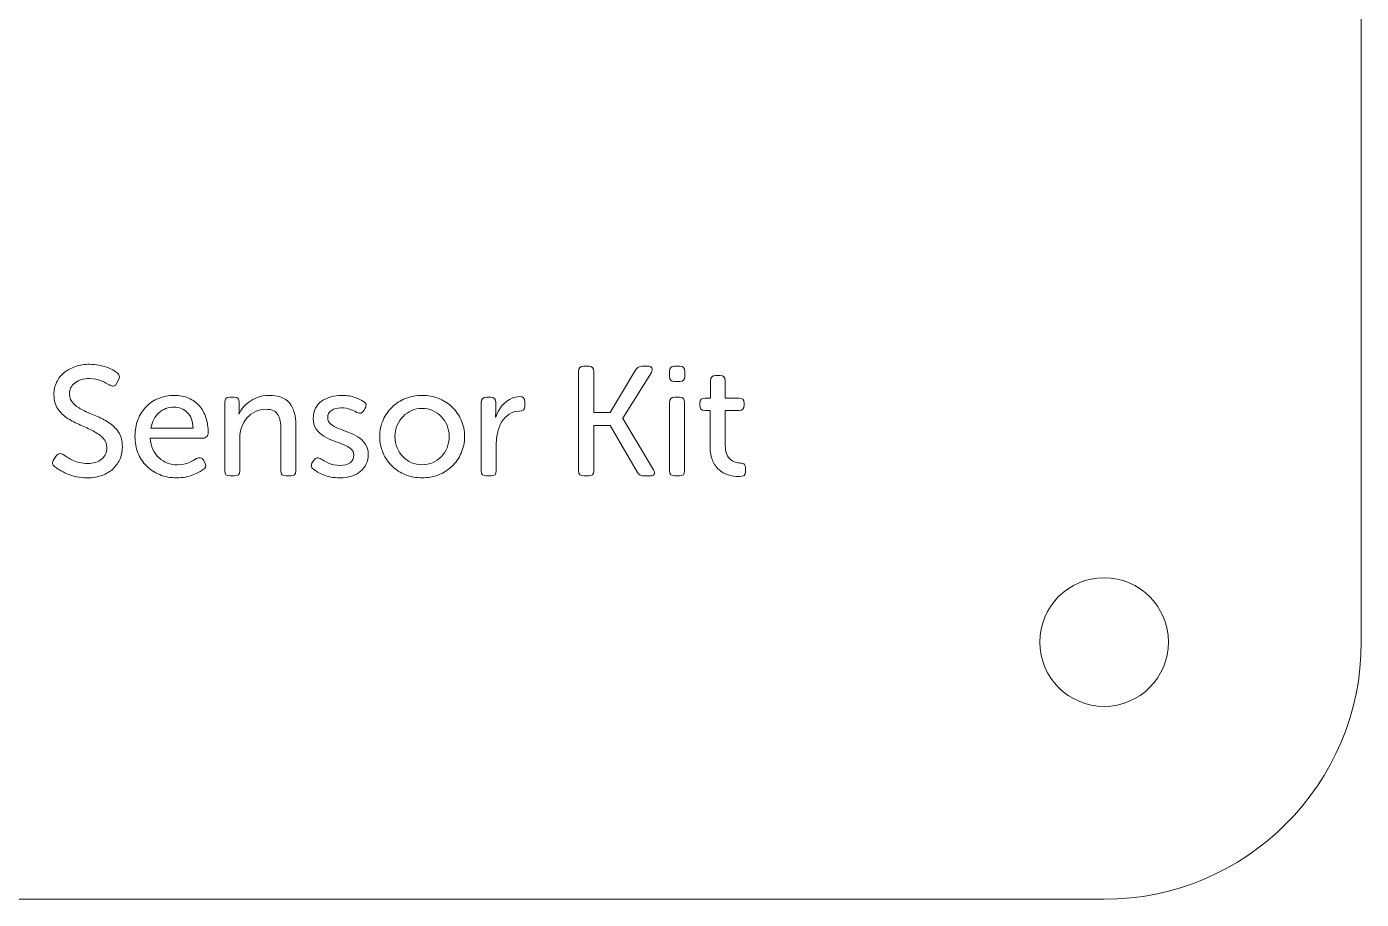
# Model space of a CAD drawing. Header units: inches. Extents: x -30 to 40, y -40 to 30.
# Drawn here: x 3.68 to 40, y -40 to -16.26 of the extents above; entities that cross this region are included whole.
import ezdxf

# ---------------------------------------------------------------- set-up
doc = ezdxf.new("R2010")
doc.units = ezdxf.units.IN
doc.header["$MEASUREMENT"] = 0
doc.layers.add('Top', color=7, linetype='Continuous')

# ---------------------------------------------------------------- blocks, each defined once
blk = doc.blocks.new('block 35')
at = {"layer": 'Top', "lineweight": 0}
blk.add_open_spline([(-30, -33), (-30, -36.866), (-26.866, -40), (-23, -40), (-23, -40), (32.999, -40), (32.999, -40), (36.866, -40), (40, -36.866), (40, -33), (40, -33), (40, 23), (40, 23), (40, 26.866), (36.866, 30), (32.999, 30), (32.999, 30), (-23, 30), (-23, 30), (-26.866, 30), (-30, 26.866), (-30, 23), (-30, 23), (-30, -33), (-30, -33)], degree=3, knots=[0, 0, 0, 0, 1, 1, 1, 2, 2, 2, 3, 3, 3, 4, 4, 4, 5, 5, 5, 6, 6, 6, 7, 7, 7, 8, 8, 8, 8], dxfattribs=at)
blk = doc.blocks.new('block 37')
at = {"layer": 'Top', "lineweight": 0}
blk.add_open_spline([(31.25, -33), (31.25, -32.034), (32.033, -31.25), (33, -31.25), (33.967, -31.25), (34.75, -32.034), (34.75, -33), (34.75, -33.966), (33.967, -34.75), (33, -34.75), (32.033, -34.75), (31.25, -33.966), (31.25, -33)], degree=3, knots=[0, 0, 0, 0, 1, 1, 1, 2, 2, 2, 3, 3, 3, 4, 4, 4, 4], dxfattribs=at)
blk = doc.blocks.new('block 42')
at = {"layer": 'Top', "lineweight": 0}
blk.add_open_spline([(25.027, -3.083), (25.027, -3.083), (24.999, -2.953), (24.999, -2.953), (24.894, -2.559), (24.742, -2.185), (24.582, -1.789), (24.536, -1.674), (24.488, -1.556), (24.441, -1.436), (24.389, -1.304), (24.337, -1.171), (24.286, -1.039), (24.286, -1.039), (24.041, -0.397), (24.041, -0.397), (23.79, 0.261), (23.53, 0.941), (23.246, 1.601), (23.246, 1.601), (23.2, 1.707), (23.2, 1.707), (23.03, 2.097), (22.826, 2.546), (22.562, 2.95), (22.562, 2.95), (22.469, 3.074), (22.469, 3.074), (22.469, 3.074), (22.476, 3.079), (22.476, 3.079), (22.476, 3.079), (22.421, 3.153), (22.421, 3.153), (22.323, 3.285), (22.227, 3.399), (22.129, 3.5), (21.524, 4.125), (20.65, 4.522), (19.455, 4.713), (19.455, 4.713), (19.29, 4.738), (19.29, 4.738), (19.163, 4.756), (19.037, 4.772), (18.911, 4.785), (18.664, 4.81), (18.411, 4.828), (18.158, 4.837), (18.158, 4.837), (17.967, 4.844), (17.967, 4.844), (17.479, 4.853), (16.999, 4.83), (16.545, 4.772), (16.545, 4.772), (16.378, 4.748), (16.378, 4.748), (15.647, 4.639), (14.97, 4.434), (14.37, 4.14), (14.37, 4.14), (14.207, 4.06), (14.207, 4.06), (13.726, 3.808), (13.262, 3.475), (12.828, 3.072), (12.828, 3.072), (12.751, 3.001), (12.751, 3.001), (12.496, 2.758), (12.247, 2.486), (12.012, 2.192), (12.012, 2.192), (11.951, 2.115), (11.951, 2.115), (11.816, 1.943), (11.685, 1.762), (11.56, 1.579), (11.289, 1.177), (11.064, 0.744), (10.88, 0.373), (10.88, 0.373), (10.764, 0.135), (10.764, 0.135), (10.713, 0.351), (10.656, 0.566), (10.57, 0.781), (10.481, 0.988), (10.374, 1.18), (10.256, 1.364), (10.361, 1.535), (10.465, 1.706), (10.568, 1.877), (10.568, 1.877), (10.822, 2.297), (10.822, 2.297), (11.921, 4.112), (13.428, 6.597), (12.27, 8.75), (11.563, 10.067), (9.903, 11.178), (8.57, 12.07), (8.269, 12.271), (7.983, 12.463), (7.723, 12.646), (7.114, 13.074), (6.443, 13.506), (5.675, 13.766), (5.124, 13.941), (4.631, 13.94), (4.182, 13.913), (3.685, 13.874), (3.188, 13.843), (2.69, 13.811), (2.225, 13.782), (1.761, 13.753), (1.285, 13.715), (1.285, 13.715), (1.271, 13.712), (1.271, 13.712), (1.271, 13.712), (1.27, 13.715), (1.27, 13.715), (1.27, 13.715), (1.203, 13.71), (1.203, 13.71), (0.815, 13.678), (0.472, 13.643), (0.155, 13.602), (-0.202, 13.555), (-0.666, 13.475), (-1.1, 13.274), (-1.1, 13.274), (-1.193, 13.232), (-1.193, 13.232), (-1.434, 13.11), (-1.657, 12.953), (-1.875, 12.75), (-1.875, 12.75), (-1.965, 12.663), (-1.965, 12.663), (-4.034, 10.588), (-4.3, 6.958), (-2.585, 4.519), (-2.584, 4.518), (-2.584, 4.517), (-2.583, 4.515), (-2.583, 4.515), (-2.582, 4.516), (-2.582, 4.516), (-2.565, 4.492), (-2.555, 4.464), (-2.538, 4.44), (-2.538, 4.44), (-2.469, 4.348), (-2.469, 4.348), (-2.42, 4.282), (-2.37, 4.213), (-2.323, 4.159), (-2.158, 3.951), (-1.964, 3.737), (-1.711, 3.488), (-1.615, 3.394), (-1.518, 3.302), (-1.421, 3.209), (-2.003, 3.167), (-2.562, 2.986), (-3.095, 2.646), (-3.151, 2.608), (-3.199, 2.563), (-3.252, 2.522), (-4.254, 3.997), (-5.68, 4.59), (-6.792, 4.811), (-7.395, 4.922), (-7.937, 4.958), (-8.447, 4.924), (-8.447, 4.924), (-8.743, 4.895), (-8.743, 4.895), (-9.323, 4.821), (-9.851, 4.651), (-10.358, 4.375), (-10.736, 4.171), (-11.076, 3.922), (-11.379, 3.628), (-11.379, 3.628), (-11.411, 3.587), (-11.411, 3.587), (-11.411, 3.587), (-11.418, 3.588), (-11.418, 3.588), (-11.418, 3.588), (-11.453, 3.553), (-11.453, 3.553), (-11.601, 3.4), (-11.739, 3.236), (-11.865, 3.063), (-11.865, 3.063), (-11.922, 2.983), (-11.922, 2.983), (-12.015, 2.847), (-12.103, 2.706), (-12.181, 2.563), (-12.181, 2.563), (-12.229, 2.475), (-12.229, 2.475), (-12.413, 2.128), (-12.568, 1.747), (-12.702, 1.31), (-12.702, 1.31), (-12.746, 1.159), (-12.746, 1.159), (-12.938, 0.496), (-13.065, -0.215), (-13.178, -0.885), (-13.178, -0.885), (-13.21, -1.083), (-13.21, -1.083), (-13.303, -1.635), (-13.418, -2.2), (-13.549, -2.763), (-13.549, -2.763), (-13.592, -2.947), (-13.592, -2.947), (-13.739, -3.558), (-13.91, -4.169), (-14.098, -4.764), (-14.098, -4.764), (-14.239, -5.219), (-14.239, -5.219), (-14.351, -5.602), (-14.457, -6.054), (-14.397, -6.511), (-14.322, -7.072), (-14.059, -7.673), (-13.569, -8.404), (-13.569, -8.404), (-13.478, -8.539), (-13.478, -8.539), (-13.296, -8.804), (-13.104, -9.062), (-12.922, -9.301), (-12.922, -9.301), (-12.838, -9.412), (-12.838, -9.412), (-12.6, -9.727), (-12.403, -9.988), (-12.226, -10.249), (-12.226, -10.249), (-12.102, -10.437), (-12.102, -10.437), (-11.704, -11.063), (-11.359, -11.642), (-11.049, -12.204), (-11.049, -12.204), (-10.947, -12.39), (-10.947, -12.39), (-10.478, -13.258), (-10.104, -14.062), (-9.804, -14.849), (-9.804, -14.849), (-9.695, -15.145), (-9.695, -15.145), (-9.648, -15.272), (-9.602, -15.399), (-9.557, -15.527), (-9.501, -15.681), (-9.446, -15.835), (-9.388, -15.99), (-9.388, -15.99), (-9.326, -16.154), (-9.326, -16.154), (-9.11, -16.719), (-8.83, -17.374), (-8.388, -17.947), (-7.812, -18.691), (-6.888, -19.371), (-5.784, -19.86), (-5.784, -19.86), (-5.667, -19.911), (-5.667, -19.911), (-4.832, -20.267), (-3.941, -20.494), (-3.091, -20.568), (-3.091, -20.568), (-2.984, -20.576), (-2.984, -20.576), (-2.815, -20.588), (-2.649, -20.594), (-2.487, -20.594), (-1.75, -20.594), (-1.084, -20.47), (-0.501, -20.221), (-0.501, -20.221), (-0.404, -20.179), (-0.404, -20.179), (-0.218, -20.094), (-0.042, -19.997), (0.117, -19.89), (0.834, -19.408), (1.343, -18.686), (1.843, -17.926), (1.843, -17.926), (1.915, -17.816), (1.915, -17.816), (2.131, -17.487), (2.384, -17.128), (2.653, -16.747), (2.775, -16.574), (2.9, -16.396), (3.027, -16.214), (3.027, -16.214), (3.082, -16.134), (3.082, -16.134), (3.435, -15.625), (3.889, -14.949), (4.28, -14.242), (4.28, -14.242), (4.331, -14.15), (4.331, -14.15), (4.46, -13.909), (4.57, -13.692), (4.666, -13.484), (4.844, -13.096), (4.986, -12.717), (5.088, -12.358), (5.088, -12.358), (5.103, -12.303), (5.103, -12.303), (5.103, -12.303), (5.092, -12.293), (5.092, -12.293), (5.092, -12.293), (5.11, -12.276), (5.11, -12.276), (5.11, -12.276), (5.117, -12.25), (5.117, -12.25), (5.327, -11.453), (5.332, -10.744), (5.155, -10.089), (5.158, -10.061), (5.161, -10.034), (5.161, -10.006), (5.161, -10.004), (5.161, -10.002), (5.161, -10), (5.161, -9.999), (5.161, -9.998), (5.161, -9.996), (5.161, -9.996), (5.161, -9.947), (5.161, -9.947), (5.161, -9.947), (5.161, -5.647), (5.161, -5.647), (5.161, -5.647), (5.161, -5.17), (5.161, -5.17), (5.161, -5.066), (5.194, -4.983), (5.259, -4.918), (5.323, -4.853), (5.407, -4.821), (5.51, -4.821), (5.51, -4.821), (6.79, -4.821), (6.79, -4.821), (6.916, -4.821), (7.031, -4.855), (7.148, -4.885), (7.13, -4.928), (7.104, -4.97), (7.088, -5.013), (6.662, -6.154), (6.906, -7.4), (7.234, -8.577), (7.499, -9.525), (7.83, -10.511), (8.465, -11.294), (8.882, -11.811), (9.445, -12.252), (10.139, -12.607), (10.139, -12.607), (10.235, -12.654), (10.235, -12.654), (10.656, -12.862), (11.133, -13.044), (11.653, -13.196), (11.653, -13.196), (11.749, -13.224), (11.749, -13.224), (11.874, -13.259), (11.999, -13.293), (12.123, -13.324), (12.123, -13.324), (12.631, -13.452), (12.631, -13.452), (13.025, -13.552), (13.423, -13.652), (13.822, -13.749), (13.822, -13.749), (13.914, -13.772), (13.914, -13.772), (14.59, -13.936), (15.183, -14.068), (15.729, -14.173), (15.729, -14.173), (15.824, -14.192), (15.824, -14.192), (16.376, -14.297), (16.863, -14.374), (17.313, -14.425), (17.497, -14.447), (17.69, -14.462), (17.887, -14.471), (17.887, -14.471), (17.98, -14.474), (17.98, -14.474), (18.057, -14.476), (18.137, -14.478), (18.22, -14.478), (19.071, -14.478), (20.201, -14.333), (21.166, -13.716), (21.166, -13.716), (21.256, -13.654), (21.256, -13.654), (21.476, -13.505), (21.666, -13.348), (21.835, -13.174), (22.407, -12.589), (22.745, -11.856), (23.001, -11.215), (23.087, -10.999), (23.167, -10.782), (23.246, -10.566), (23.246, -10.566), (23.266, -10.513), (23.266, -10.513), (23.514, -9.837), (23.76, -9.16), (24.001, -8.481), (24.001, -8.481), (24.031, -8.394), (24.031, -8.394), (24.232, -7.825), (24.394, -7.35), (24.54, -6.9), (24.764, -6.211), (25.01, -5.408), (25.101, -4.585), (25.101, -4.585), (25.111, -4.492), (25.111, -4.492), (25.121, -4.388), (25.131, -4.285), (25.136, -4.181), (25.136, -4.181), (25.138, -4.051), (25.138, -4.051), (25.121, -3.69), (25.085, -3.383), (25.027, -3.083)], degree=3, knots=[0, 0, 0, 0, 1, 1, 1, 2, 2, 2, 3, 3, 3, 4, 4, 4, 5, 5, 5, 6, 6, 6, 7, 7, 7, 8, 8, 8, 9, 9, 9, 10, 10, 10, 11, 11, 11, 12, 12, 12, 13, 13, 13, 14, 14, 14, 15, 15, 15, 16, 16, 16, 17, 17, 17, 18, 18, 18, 19, 19, 19, 20, 20, 20, 21, 21, 21, 22, 22, 22, 23, 23, 23, 24, 24, 24, 25, 25, 25, 26, 26, 26, 27, 27, 27, 28, 28, 28, 29, 29, 29, 30, 30, 30, 31, 31, 31, 32, 32, 32, 33, 33, 33, 34, 34, 34, 35, 35, 35, 36, 36, 36, 37, 37, 37, 38, 38, 38, 39, 39, 39, 40, 40, 40, 41, 41, 41, 42, 42, 42, 43, 43, 43, 44, 44, 44, 45, 45, 45, 46, 46, 46, 47, 47, 47, 48, 48, 48, 49, 49, 49, 50, 50, 50, 51, 51, 51, 52, 52, 52, 53, 53, 53, 54, 54, 54, 55, 55, 55, 56, 56, 56, 57, 57, 57, 58, 58, 58, 59, 59, 59, 60, 60, 60, 61, 61, 61, 62, 62, 62, 63, 63, 63, 64, 64, 64, 65, 65, 65, 66, 66, 66, 67, 67, 67, 68, 68, 68, 69, 69, 69, 70, 70, 70, 71, 71, 71, 72, 72, 72, 73, 73, 73, 74, 74, 74, 75, 75, 75, 76, 76, 76, 77, 77, 77, 78, 78, 78, 79, 79, 79, 80, 80, 80, 81, 81, 81, 82, 82, 82, 83, 83, 83, 84, 84, 84, 85, 85, 85, 86, 86, 86, 87, 87, 87, 88, 88, 88, 89, 89, 89, 90, 90, 90, 91, 91, 91, 92, 92, 92, 93, 93, 93, 94, 94, 94, 95, 95, 95, 96, 96, 96, 97, 97, 97, 98, 98, 98, 99, 99, 99, 100, 100, 100, 101, 101, 101, 102, 102, 102, 103, 103, 103, 104, 104, 104, 105, 105, 105, 106, 106, 106, 107, 107, 107, 108, 108, 108, 109, 109, 109, 110, 110, 110, 111, 111, 111, 112, 112, 112, 113, 113, 113, 114, 114, 114, 115, 115, 115, 116, 116, 116, 117, 117, 117, 118, 118, 118, 119, 119, 119, 120, 120, 120, 121, 121, 121, 122, 122, 122, 123, 123, 123, 124, 124, 124, 125, 125, 125, 126, 126, 126, 127, 127, 127, 128, 128, 128, 129, 129, 129, 130, 130, 130, 131, 131, 131, 132, 132, 132, 133, 133, 133, 134, 134, 134, 135, 135, 135, 136, 136, 136, 137, 137, 137, 138, 138, 138, 139, 139, 139, 140, 140, 140, 141, 141, 141, 142, 142, 142, 143, 143, 143, 144, 144, 144, 145, 145, 145, 146, 146, 146, 147, 147, 147, 148, 148, 148, 149, 149, 149, 150, 150, 150, 151, 151, 151, 152, 152, 152, 153, 153, 153, 154, 154, 154, 155, 155, 155, 155], dxfattribs=at)

msp = doc.modelspace()

# ---------------------------------------------------------------- linework, layer by layer
at = {"layer": 'Top', "lineweight": 0}
for points, knots in [([(4.435, -28.223), (4.407, -28.198), (4.389, -28.17), (4.382, -28.139), (4.375, -28.108), (4.387, -28.071), (4.419, -28.028), (4.419, -28.028), (4.49, -27.927), (4.49, -27.927), (4.541, -27.862), (4.605, -27.853), (4.681, -27.901), (4.706, -27.921), (4.74, -27.945), (4.782, -27.971), (4.825, -27.998), (4.874, -28.024), (4.928, -28.05), (4.984, -28.075), (5.045, -28.097), (5.113, -28.115), (5.18, -28.133), (5.254, -28.143), (5.333, -28.143), (5.494, -28.143), (5.621, -28.104), (5.716, -28.026), (5.81, -27.949), (5.857, -27.845), (5.857, -27.715), (5.857, -27.605), (5.822, -27.515), (5.752, -27.444), (5.681, -27.374), (5.592, -27.311), (5.485, -27.256), (5.378, -27.201), (5.262, -27.147), (5.138, -27.095), (5.014, -27.043), (4.898, -26.982), (4.791, -26.913), (4.683, -26.844), (4.595, -26.758), (4.524, -26.657), (4.454, -26.555), (4.419, -26.427), (4.419, -26.272), (4.419, -26.144), (4.443, -26.03), (4.493, -25.928), (4.542, -25.827), (4.61, -25.74), (4.698, -25.668), (4.785, -25.596), (4.888, -25.541), (5.007, -25.501), (5.125, -25.462), (5.252, -25.442), (5.388, -25.442), (5.475, -25.442), (5.558, -25.45), (5.637, -25.465), (5.716, -25.481), (5.788, -25.5), (5.853, -25.522), (5.918, -25.545), (5.974, -25.569), (6.023, -25.596), (6.071, -25.623), (6.108, -25.648), (6.137, -25.67), (6.205, -25.718), (6.219, -25.782), (6.179, -25.861), (6.179, -25.861), (6.12, -25.967), (6.12, -25.967), (6.095, -26.012), (6.066, -26.035), (6.033, -26.037), (6.001, -26.038), (5.966, -26.027), (5.929, -26.005), (5.873, -25.971), (5.799, -25.934), (5.707, -25.893), (5.616, -25.852), (5.506, -25.831), (5.379, -25.831), (5.224, -25.831), (5.096, -25.869), (4.994, -25.943), (4.893, -26.018), (4.842, -26.121), (4.842, -26.25), (4.842, -26.358), (4.877, -26.445), (4.948, -26.513), (5.018, -26.581), (5.107, -26.641), (5.214, -26.693), (5.321, -26.745), (5.437, -26.796), (5.561, -26.845), (5.685, -26.894), (5.801, -26.954), (5.908, -27.025), (6.015, -27.096), (6.104, -27.182), (6.175, -27.286), (6.246, -27.389), (6.281, -27.52), (6.281, -27.681), (6.281, -27.8), (6.26, -27.91), (6.217, -28.013), (6.175, -28.116), (6.113, -28.206), (6.031, -28.282), (5.949, -28.359), (5.85, -28.419), (5.733, -28.464), (5.616, -28.51), (5.482, -28.532), (5.333, -28.532), (5.225, -28.532), (5.125, -28.522), (5.03, -28.5), (4.936, -28.479), (4.85, -28.452), (4.774, -28.42), (4.698, -28.388), (4.631, -28.353), (4.573, -28.318), (4.515, -28.283), (4.469, -28.251), (4.435, -28.223)], [0, 0, 0, 0, 1, 1, 1, 2, 2, 2, 3, 3, 3, 4, 4, 4, 5, 5, 5, 6, 6, 6, 7, 7, 7, 8, 8, 8, 9, 9, 9, 10, 10, 10, 11, 11, 11, 12, 12, 12, 13, 13, 13, 14, 14, 14, 15, 15, 15, 16, 16, 16, 17, 17, 17, 18, 18, 18, 19, 19, 19, 20, 20, 20, 21, 21, 21, 22, 22, 22, 23, 23, 23, 24, 24, 24, 25, 25, 25, 26, 26, 26, 27, 27, 27, 28, 28, 28, 29, 29, 29, 30, 30, 30, 31, 31, 31, 32, 32, 32, 33, 33, 33, 34, 34, 34, 35, 35, 35, 36, 36, 36, 37, 37, 37, 38, 38, 38, 39, 39, 39, 40, 40, 40, 41, 41, 41, 42, 42, 42, 43, 43, 43, 44, 44, 44, 45, 45, 45, 46, 46, 46, 46]), ([(18.697, -25.632), (18.697, -25.539), (18.743, -25.493), (18.836, -25.493), (18.836, -25.493), (18.972, -25.493), (18.972, -25.493), (19.065, -25.493), (19.112, -25.539), (19.112, -25.632), (19.112, -25.632), (19.112, -26.75), (19.112, -26.75), (19.112, -26.75), (19.561, -26.75), (19.561, -26.75), (19.561, -26.75), (20.259, -25.586), (20.259, -25.586), (20.293, -25.524), (20.348, -25.493), (20.424, -25.493), (20.424, -25.493), (20.581, -25.493), (20.581, -25.493), (20.637, -25.493), (20.674, -25.509), (20.693, -25.541), (20.711, -25.574), (20.706, -25.614), (20.678, -25.662), (20.678, -25.662), (19.903, -26.911), (19.903, -26.911), (19.903, -26.911), (19.903, -26.919), (19.903, -26.919), (19.903, -26.919), (20.733, -28.316), (20.733, -28.316), (20.764, -28.364), (20.77, -28.404), (20.752, -28.435), (20.734, -28.466), (20.696, -28.481), (20.64, -28.481), (20.64, -28.481), (20.466, -28.481), (20.466, -28.481), (20.393, -28.481), (20.338, -28.449), (20.301, -28.384), (20.301, -28.384), (19.561, -27.11), (19.561, -27.11), (19.561, -27.11), (19.112, -27.11), (19.112, -27.11), (19.112, -27.11), (19.112, -28.341), (19.112, -28.341), (19.112, -28.435), (19.065, -28.481), (18.972, -28.481), (18.972, -28.481), (18.836, -28.481), (18.836, -28.481), (18.743, -28.481), (18.697, -28.435), (18.697, -28.341), (18.697, -28.341), (18.697, -25.632), (18.697, -25.632)], [0, 0, 0, 0, 1, 1, 1, 2, 2, 2, 3, 3, 3, 4, 4, 4, 5, 5, 5, 6, 6, 6, 7, 7, 7, 8, 8, 8, 9, 9, 9, 10, 10, 10, 11, 11, 11, 12, 12, 12, 13, 13, 13, 14, 14, 14, 15, 15, 15, 16, 16, 16, 17, 17, 17, 18, 18, 18, 19, 19, 19, 20, 20, 20, 21, 21, 21, 22, 22, 22, 23, 23, 23, 24, 24, 24, 24]), ([(21.309, -25.912), (21.216, -25.912), (21.169, -25.865), (21.169, -25.772), (21.169, -25.772), (21.169, -25.632), (21.169, -25.632), (21.169, -25.539), (21.216, -25.493), (21.309, -25.493), (21.309, -25.493), (21.453, -25.493), (21.453, -25.493), (21.546, -25.493), (21.592, -25.539), (21.592, -25.632), (21.592, -25.632), (21.592, -25.772), (21.592, -25.772), (21.592, -25.865), (21.546, -25.912), (21.453, -25.912), (21.453, -25.912), (21.309, -25.912), (21.309, -25.912)], [0, 0, 0, 0, 1, 1, 1, 2, 2, 2, 3, 3, 3, 4, 4, 4, 5, 5, 5, 6, 6, 6, 7, 7, 7, 8, 8, 8, 8]), ([(22.278, -26.695), (22.278, -26.695), (22.13, -26.695), (22.13, -26.695), (22.04, -26.695), (21.995, -26.648), (21.995, -26.555), (21.995, -26.555), (21.995, -26.5), (21.995, -26.5), (21.995, -26.407), (22.041, -26.36), (22.134, -26.36), (22.134, -26.36), (22.287, -26.36), (22.287, -26.36), (22.287, -26.36), (22.287, -25.891), (22.287, -25.891), (22.287, -25.797), (22.333, -25.751), (22.426, -25.751), (22.426, -25.751), (22.549, -25.751), (22.549, -25.751), (22.642, -25.751), (22.689, -25.797), (22.689, -25.891), (22.689, -25.891), (22.689, -26.36), (22.689, -26.36), (22.689, -26.36), (23.061, -26.36), (23.061, -26.36), (23.154, -26.36), (23.201, -26.407), (23.201, -26.5), (23.201, -26.5), (23.201, -26.555), (23.201, -26.555), (23.201, -26.648), (23.156, -26.695), (23.066, -26.695), (23.066, -26.695), (22.689, -26.695), (22.689, -26.695), (22.689, -26.695), (22.689, -27.647), (22.689, -27.647), (22.689, -27.749), (22.703, -27.831), (22.731, -27.893), (22.759, -27.955), (22.794, -28.003), (22.835, -28.037), (22.876, -28.071), (22.92, -28.094), (22.966, -28.107), (23.013, -28.119), (23.056, -28.127), (23.095, -28.13), (23.151, -28.136), (23.19, -28.148), (23.212, -28.168), (23.233, -28.188), (23.243, -28.222), (23.243, -28.27), (23.243, -28.27), (23.243, -28.359), (23.243, -28.359), (23.243, -28.452), (23.187, -28.498), (23.074, -28.498), (22.967, -28.498), (22.865, -28.483), (22.769, -28.452), (22.673, -28.421), (22.589, -28.373), (22.517, -28.308), (22.445, -28.243), (22.387, -28.161), (22.344, -28.062), (22.3, -27.963), (22.278, -27.846), (22.278, -27.711), (22.278, -27.711), (22.278, -26.695), (22.278, -26.695)], [0, 0, 0, 0, 1, 1, 1, 2, 2, 2, 3, 3, 3, 4, 4, 4, 5, 5, 5, 6, 6, 6, 7, 7, 7, 8, 8, 8, 9, 9, 9, 10, 10, 10, 11, 11, 11, 12, 12, 12, 13, 13, 13, 14, 14, 14, 15, 15, 15, 16, 16, 16, 17, 17, 17, 18, 18, 18, 19, 19, 19, 20, 20, 20, 21, 21, 21, 22, 22, 22, 23, 23, 23, 24, 24, 24, 25, 25, 25, 26, 26, 26, 27, 27, 27, 28, 28, 28, 29, 29, 29, 29]), ([(6.624, -27.41), (6.624, -27.241), (6.651, -27.087), (6.706, -26.949), (6.761, -26.81), (6.836, -26.693), (6.93, -26.595), (7.025, -26.498), (7.138, -26.423), (7.269, -26.369), (7.4, -26.315), (7.542, -26.288), (7.695, -26.288), (7.841, -26.288), (7.973, -26.314), (8.088, -26.365), (8.204, -26.415), (8.301, -26.486), (8.378, -26.576), (8.456, -26.667), (8.515, -26.774), (8.556, -26.898), (8.597, -27.022), (8.618, -27.159), (8.618, -27.309), (8.618, -27.348), (8.604, -27.382), (8.577, -27.41), (8.55, -27.438), (8.516, -27.453), (8.474, -27.453), (8.474, -27.453), (7.042, -27.453), (7.042, -27.453), (7.048, -27.568), (7.072, -27.671), (7.114, -27.762), (7.157, -27.852), (7.212, -27.928), (7.28, -27.99), (7.347, -28.052), (7.424, -28.099), (7.51, -28.13), (7.596, -28.161), (7.687, -28.176), (7.784, -28.176), (7.902, -28.176), (8.005, -28.157), (8.093, -28.119), (8.18, -28.081), (8.248, -28.044), (8.296, -28.007), (8.38, -27.962), (8.444, -27.978), (8.486, -28.054), (8.486, -28.054), (8.524, -28.117), (8.524, -28.117), (8.547, -28.154), (8.555, -28.188), (8.548, -28.221), (8.54, -28.254), (8.519, -28.281), (8.482, -28.304), (8.451, -28.326), (8.412, -28.351), (8.363, -28.378), (8.315, -28.404), (8.261, -28.429), (8.2, -28.452), (8.14, -28.474), (8.072, -28.493), (7.997, -28.509), (7.922, -28.524), (7.843, -28.532), (7.758, -28.532), (7.589, -28.532), (7.435, -28.503), (7.297, -28.445), (7.158, -28.388), (7.039, -28.308), (6.939, -28.208), (6.839, -28.108), (6.761, -27.99), (6.706, -27.853), (6.651, -27.716), (6.624, -27.568), (6.624, -27.41)], [0, 0, 0, 0, 1, 1, 1, 2, 2, 2, 3, 3, 3, 4, 4, 4, 5, 5, 5, 6, 6, 6, 7, 7, 7, 8, 8, 8, 9, 9, 9, 10, 10, 10, 11, 11, 11, 12, 12, 12, 13, 13, 13, 14, 14, 14, 15, 15, 15, 16, 16, 16, 17, 17, 17, 18, 18, 18, 19, 19, 19, 20, 20, 20, 21, 21, 21, 22, 22, 22, 23, 23, 23, 24, 24, 24, 25, 25, 25, 26, 26, 26, 27, 27, 27, 28, 28, 28, 29, 29, 29, 29]), ([(9.066, -26.479), (9.066, -26.386), (9.113, -26.339), (9.206, -26.339), (9.206, -26.339), (9.324, -26.339), (9.324, -26.339), (9.418, -26.339), (9.464, -26.386), (9.464, -26.479), (9.464, -26.479), (9.464, -26.67), (9.464, -26.67), (9.464, -26.698), (9.461, -26.726), (9.456, -26.754), (9.453, -26.765), (9.451, -26.778), (9.451, -26.792), (9.451, -26.792), (9.46, -26.792), (9.46, -26.792), (9.48, -26.747), (9.511, -26.695), (9.555, -26.635), (9.599, -26.576), (9.655, -26.521), (9.722, -26.47), (9.79, -26.42), (9.869, -26.377), (9.959, -26.341), (10.05, -26.306), (10.154, -26.288), (10.273, -26.288), (10.527, -26.288), (10.712, -26.357), (10.829, -26.494), (10.946, -26.631), (11.005, -26.836), (11.005, -27.11), (11.005, -27.11), (11.005, -28.341), (11.005, -28.341), (11.005, -28.435), (10.959, -28.481), (10.865, -28.481), (10.865, -28.481), (10.734, -28.481), (10.734, -28.481), (10.641, -28.481), (10.594, -28.435), (10.594, -28.341), (10.594, -28.341), (10.594, -27.203), (10.594, -27.203), (10.594, -27.127), (10.59, -27.056), (10.58, -26.991), (10.57, -26.926), (10.551, -26.87), (10.522, -26.822), (10.494, -26.774), (10.453, -26.736), (10.4, -26.707), (10.346, -26.68), (10.277, -26.665), (10.192, -26.665), (10.088, -26.665), (9.992, -26.686), (9.904, -26.727), (9.817, -26.767), (9.741, -26.823), (9.678, -26.894), (9.614, -26.964), (9.565, -27.048), (9.53, -27.146), (9.494, -27.243), (9.477, -27.347), (9.477, -27.457), (9.477, -27.457), (9.477, -28.341), (9.477, -28.341), (9.477, -28.435), (9.43, -28.481), (9.337, -28.481), (9.337, -28.481), (9.206, -28.481), (9.206, -28.481), (9.113, -28.481), (9.066, -28.435), (9.066, -28.341), (9.066, -28.341), (9.066, -26.479), (9.066, -26.479)], [0, 0, 0, 0, 1, 1, 1, 2, 2, 2, 3, 3, 3, 4, 4, 4, 5, 5, 5, 6, 6, 6, 7, 7, 7, 8, 8, 8, 9, 9, 9, 10, 10, 10, 11, 11, 11, 12, 12, 12, 13, 13, 13, 14, 14, 14, 15, 15, 15, 16, 16, 16, 17, 17, 17, 18, 18, 18, 19, 19, 19, 20, 20, 20, 21, 21, 21, 22, 22, 22, 23, 23, 23, 24, 24, 24, 25, 25, 25, 26, 26, 26, 27, 27, 27, 28, 28, 28, 29, 29, 29, 30, 30, 30, 31, 31, 31, 31]), ([(11.483, -28.299), (11.447, -28.277), (11.427, -28.248), (11.424, -28.215), (11.421, -28.181), (11.431, -28.145), (11.454, -28.109), (11.454, -28.109), (11.496, -28.05), (11.496, -28.05), (11.524, -28.013), (11.553, -27.993), (11.583, -27.99), (11.612, -27.988), (11.649, -27.997), (11.691, -28.02), (11.739, -28.051), (11.806, -28.088), (11.894, -28.13), (11.981, -28.172), (12.089, -28.193), (12.216, -28.193), (12.323, -28.193), (12.41, -28.169), (12.478, -28.119), (12.546, -28.07), (12.58, -28), (12.58, -27.91), (12.58, -27.839), (12.552, -27.783), (12.497, -27.741), (12.442, -27.698), (12.374, -27.659), (12.292, -27.624), (12.21, -27.589), (12.122, -27.555), (12.027, -27.523), (11.933, -27.49), (11.845, -27.448), (11.763, -27.395), (11.681, -27.343), (11.612, -27.279), (11.557, -27.203), (11.502, -27.127), (11.475, -27.028), (11.475, -26.907), (11.475, -26.805), (11.495, -26.715), (11.536, -26.638), (11.577, -26.56), (11.633, -26.496), (11.703, -26.445), (11.774, -26.394), (11.857, -26.356), (11.951, -26.329), (12.046, -26.302), (12.145, -26.288), (12.25, -26.288), (12.399, -26.288), (12.523, -26.308), (12.62, -26.348), (12.717, -26.387), (12.791, -26.423), (12.842, -26.454), (12.882, -26.473), (12.905, -26.499), (12.912, -26.532), (12.919, -26.564), (12.911, -26.6), (12.889, -26.64), (12.889, -26.64), (12.851, -26.703), (12.851, -26.703), (12.811, -26.774), (12.749, -26.789), (12.665, -26.75), (12.619, -26.724), (12.561, -26.698), (12.489, -26.67), (12.417, -26.641), (12.33, -26.627), (12.228, -26.627), (12.127, -26.627), (12.041, -26.65), (11.972, -26.695), (11.903, -26.74), (11.869, -26.808), (11.869, -26.898), (11.869, -26.969), (11.896, -27.026), (11.951, -27.069), (12.006, -27.113), (12.074, -27.152), (12.156, -27.186), (12.238, -27.22), (12.327, -27.253), (12.421, -27.288), (12.516, -27.321), (12.604, -27.363), (12.686, -27.412), (12.768, -27.462), (12.836, -27.525), (12.891, -27.603), (12.946, -27.681), (12.974, -27.78), (12.974, -27.901), (12.974, -27.992), (12.955, -28.075), (12.918, -28.153), (12.882, -28.231), (12.83, -28.298), (12.762, -28.354), (12.694, -28.411), (12.613, -28.454), (12.518, -28.485), (12.424, -28.516), (12.319, -28.532), (12.203, -28.532), (12.113, -28.532), (12.03, -28.524), (11.956, -28.509), (11.88, -28.493), (11.814, -28.474), (11.754, -28.45), (11.695, -28.425), (11.642, -28.4), (11.596, -28.373), (11.549, -28.347), (11.511, -28.322), (11.483, -28.299)], [0, 0, 0, 0, 1, 1, 1, 2, 2, 2, 3, 3, 3, 4, 4, 4, 5, 5, 5, 6, 6, 6, 7, 7, 7, 8, 8, 8, 9, 9, 9, 10, 10, 10, 11, 11, 11, 12, 12, 12, 13, 13, 13, 14, 14, 14, 15, 15, 15, 16, 16, 16, 17, 17, 17, 18, 18, 18, 19, 19, 19, 20, 20, 20, 21, 21, 21, 22, 22, 22, 23, 23, 23, 24, 24, 24, 25, 25, 25, 26, 26, 26, 27, 27, 27, 28, 28, 28, 29, 29, 29, 30, 30, 30, 31, 31, 31, 32, 32, 32, 33, 33, 33, 34, 34, 34, 35, 35, 35, 36, 36, 36, 37, 37, 37, 38, 38, 38, 39, 39, 39, 40, 40, 40, 41, 41, 41, 42, 42, 42, 43, 43, 43, 43]), ([(13.287, -27.406), (13.287, -27.245), (13.317, -27.096), (13.378, -26.959), (13.438, -26.822), (13.52, -26.704), (13.623, -26.604), (13.726, -26.504), (13.848, -26.426), (13.987, -26.371), (14.127, -26.316), (14.277, -26.288), (14.438, -26.288), (14.599, -26.288), (14.749, -26.316), (14.889, -26.371), (15.029, -26.426), (15.15, -26.504), (15.255, -26.604), (15.36, -26.704), (15.442, -26.822), (15.503, -26.959), (15.563, -27.096), (15.594, -27.245), (15.594, -27.406), (15.594, -27.57), (15.563, -27.72), (15.503, -27.857), (15.442, -27.994), (15.36, -28.112), (15.255, -28.213), (15.15, -28.313), (15.029, -28.391), (14.889, -28.448), (14.749, -28.504), (14.599, -28.532), (14.438, -28.532), (14.277, -28.532), (14.127, -28.504), (13.987, -28.448), (13.848, -28.391), (13.726, -28.313), (13.623, -28.213), (13.52, -28.112), (13.438, -27.994), (13.378, -27.857), (13.317, -27.72), (13.287, -27.57), (13.287, -27.406)], [0, 0, 0, 0, 1, 1, 1, 2, 2, 2, 3, 3, 3, 4, 4, 4, 5, 5, 5, 6, 6, 6, 7, 7, 7, 8, 8, 8, 9, 9, 9, 10, 10, 10, 11, 11, 11, 12, 12, 12, 13, 13, 13, 14, 14, 14, 15, 15, 15, 16, 16, 16, 16]), ([(16.047, -26.479), (16.047, -26.386), (16.093, -26.339), (16.187, -26.339), (16.187, -26.339), (16.305, -26.339), (16.305, -26.339), (16.398, -26.339), (16.445, -26.386), (16.445, -26.479), (16.445, -26.479), (16.445, -26.724), (16.445, -26.724), (16.445, -26.747), (16.444, -26.768), (16.443, -26.788), (16.441, -26.808), (16.439, -26.825), (16.437, -26.839), (16.433, -26.856), (16.432, -26.871), (16.432, -26.885), (16.432, -26.885), (16.441, -26.885), (16.441, -26.885), (16.463, -26.815), (16.495, -26.746), (16.536, -26.678), (16.577, -26.61), (16.625, -26.55), (16.682, -26.498), (16.738, -26.446), (16.801, -26.404), (16.87, -26.371), (16.94, -26.338), (17.015, -26.322), (17.097, -26.322), (17.187, -26.322), (17.232, -26.369), (17.232, -26.462), (17.232, -26.462), (17.232, -26.581), (17.232, -26.581), (17.232, -26.674), (17.181, -26.72), (17.08, -26.72), (16.975, -26.72), (16.884, -26.746), (16.807, -26.799), (16.729, -26.851), (16.664, -26.918), (16.612, -27), (16.56, -27.082), (16.521, -27.175), (16.496, -27.281), (16.47, -27.387), (16.458, -27.492), (16.458, -27.597), (16.458, -27.597), (16.458, -28.341), (16.458, -28.341), (16.458, -28.435), (16.411, -28.481), (16.318, -28.481), (16.318, -28.481), (16.187, -28.481), (16.187, -28.481), (16.093, -28.481), (16.047, -28.435), (16.047, -28.341), (16.047, -28.341), (16.047, -26.479), (16.047, -26.479)], [0, 0, 0, 0, 1, 1, 1, 2, 2, 2, 3, 3, 3, 4, 4, 4, 5, 5, 5, 6, 6, 6, 7, 7, 7, 8, 8, 8, 9, 9, 9, 10, 10, 10, 11, 11, 11, 12, 12, 12, 13, 13, 13, 14, 14, 14, 15, 15, 15, 16, 16, 16, 17, 17, 17, 18, 18, 18, 19, 19, 19, 20, 20, 20, 21, 21, 21, 22, 22, 22, 23, 23, 23, 24, 24, 24, 24]), ([(21.173, -26.479), (21.173, -26.386), (21.22, -26.339), (21.313, -26.339), (21.313, -26.339), (21.444, -26.339), (21.444, -26.339), (21.537, -26.339), (21.584, -26.386), (21.584, -26.479), (21.584, -26.479), (21.584, -28.341), (21.584, -28.341), (21.584, -28.435), (21.537, -28.481), (21.444, -28.481), (21.444, -28.481), (21.313, -28.481), (21.313, -28.481), (21.22, -28.481), (21.173, -28.435), (21.173, -28.341), (21.173, -28.341), (21.173, -26.479), (21.173, -26.479)], [0, 0, 0, 0, 1, 1, 1, 2, 2, 2, 3, 3, 3, 4, 4, 4, 5, 5, 5, 6, 6, 6, 7, 7, 7, 8, 8, 8, 8]), ([(8.207, -27.182), (8.201, -26.993), (8.148, -26.85), (8.048, -26.754), (7.948, -26.658), (7.827, -26.61), (7.686, -26.61), (7.528, -26.61), (7.392, -26.66), (7.277, -26.76), (7.163, -26.861), (7.091, -27.001), (7.06, -27.182), (7.06, -27.182), (8.207, -27.182), (8.207, -27.182)], [0, 0, 0, 0, 1, 1, 1, 2, 2, 2, 3, 3, 3, 4, 4, 4, 5, 5, 5, 5]), ([(13.701, -27.406), (13.701, -27.519), (13.721, -27.623), (13.761, -27.717), (13.8, -27.812), (13.853, -27.893), (13.92, -27.961), (13.986, -28.028), (14.064, -28.081), (14.152, -28.119), (14.241, -28.157), (14.336, -28.176), (14.438, -28.176), (14.54, -28.176), (14.635, -28.157), (14.724, -28.119), (14.813, -28.081), (14.891, -28.028), (14.959, -27.961), (15.026, -27.893), (15.08, -27.812), (15.117, -27.717), (15.156, -27.623), (15.175, -27.519), (15.175, -27.406), (15.175, -27.296), (15.156, -27.194), (15.117, -27.101), (15.08, -27.008), (15.026, -26.928), (14.959, -26.86), (14.891, -26.792), (14.813, -26.739), (14.724, -26.701), (14.635, -26.663), (14.54, -26.644), (14.438, -26.644), (14.336, -26.644), (14.241, -26.663), (14.152, -26.701), (14.064, -26.739), (13.986, -26.792), (13.92, -26.86), (13.853, -26.928), (13.8, -27.008), (13.761, -27.101), (13.721, -27.194), (13.701, -27.296), (13.701, -27.406)], [0, 0, 0, 0, 1, 1, 1, 2, 2, 2, 3, 3, 3, 4, 4, 4, 5, 5, 5, 6, 6, 6, 7, 7, 7, 8, 8, 8, 9, 9, 9, 10, 10, 10, 11, 11, 11, 12, 12, 12, 13, 13, 13, 14, 14, 14, 15, 15, 15, 16, 16, 16, 16])]:
    msp.add_open_spline(points, degree=3, knots=knots, dxfattribs=at)

# ---------------------------------------------------------------- block references
at = {"layer": 'Top'}
for name in ['block 35', 'block 42', 'block 37']:
    msp.add_blockref(name, (0, 0), dxfattribs=at)

doc.saveas('drawing.dxf')
